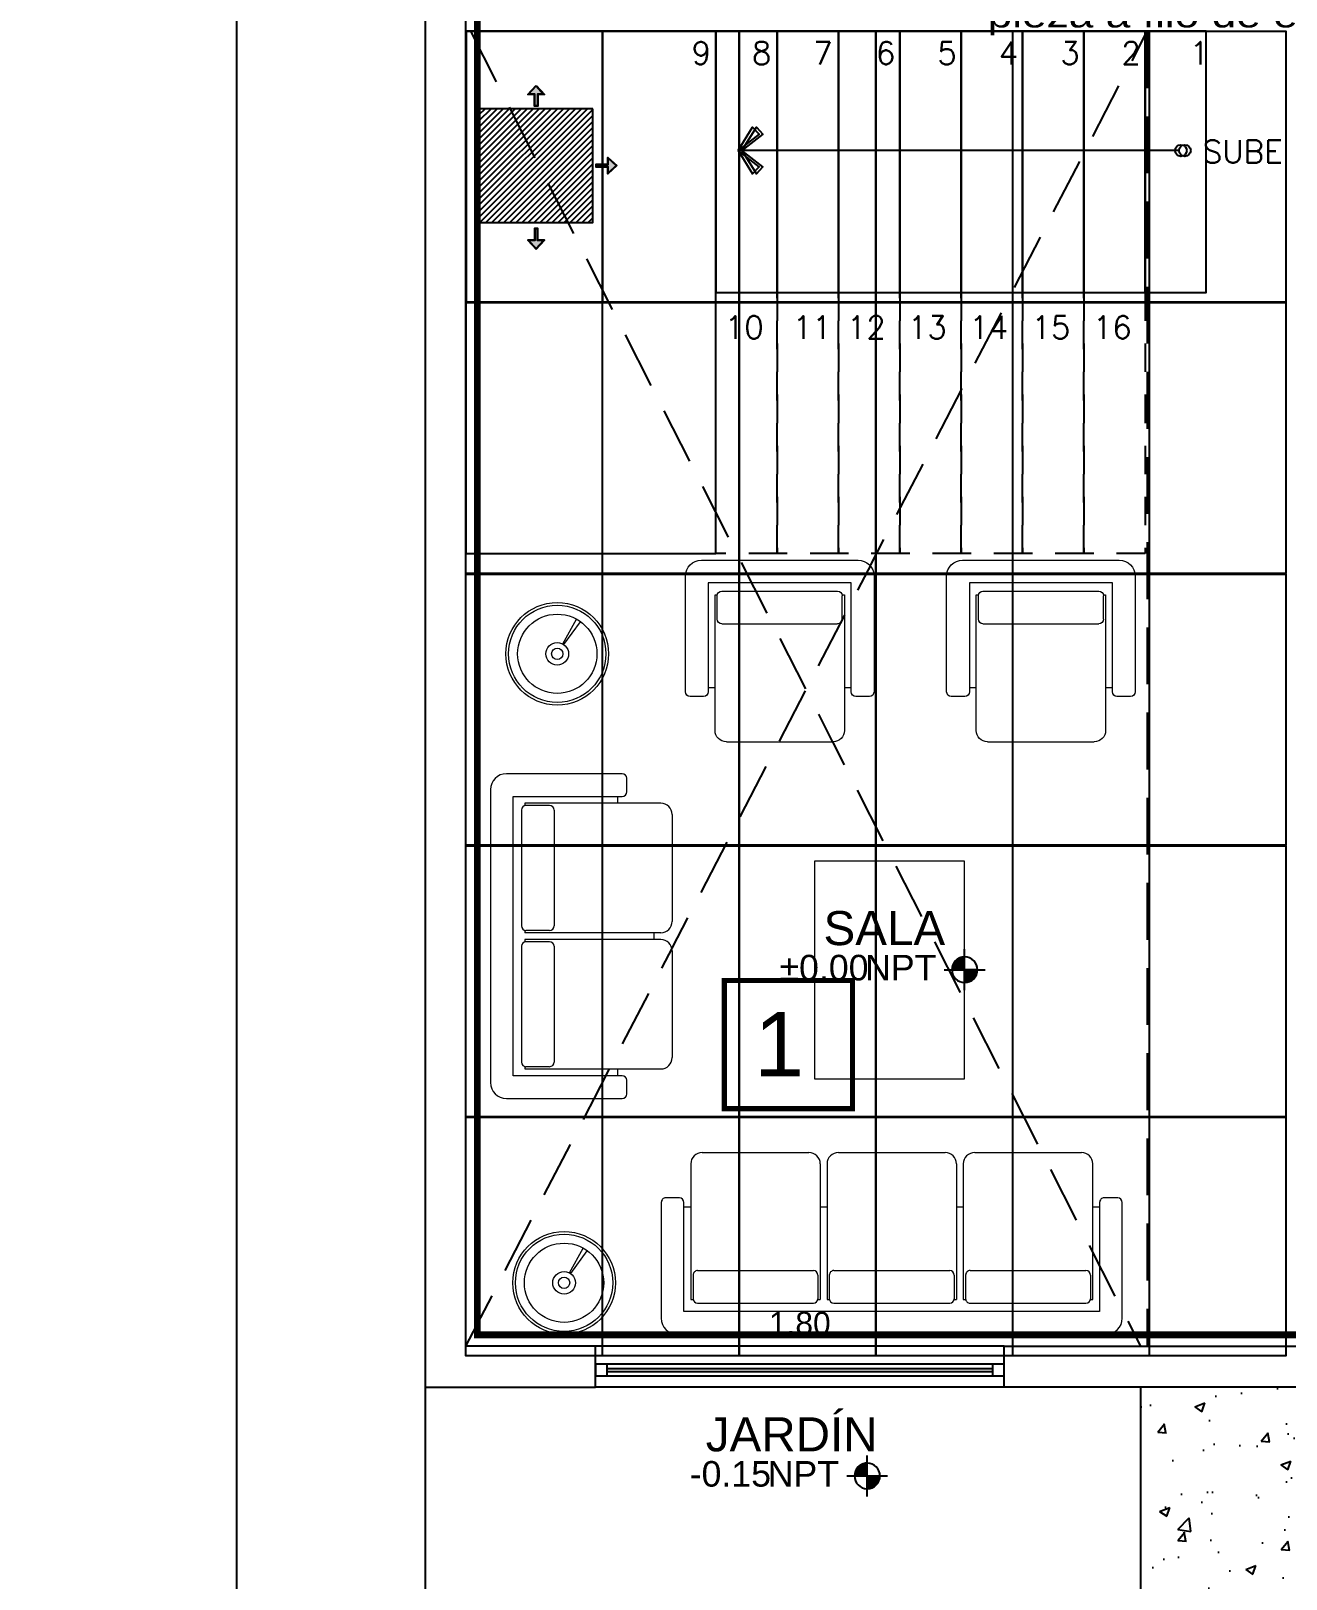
# Model space of a CAD drawing. Header units: metres. Extents: x 116 to 542, y -164 to 56.
# Drawn here: x 487.62 to 493.15, y -93.56 to -86.74 of the extents above; entities that cross this region are included whole.
import ezdxf
from ezdxf.enums import TextEntityAlignment as Align

# ---------------------------------------------------------------- set-up
doc = ezdxf.new("R2010")
doc.units = ezdxf.units.M
doc.set_wipeout_variables(frame=1)
doc.header["$PDMODE"] = 35
for name, pattern in [('AR-169$0$DASHED2', [0.375, 0.25, -0.125]), ('DASHED2', [0.375, 0.25, -0.125]), ('HIDDEN2', [0.1875, 0.125, -0.0625])]:
    doc.linetypes.add(name, pattern=pattern)
for name, color, linetype in [('A-ACABADOS PISOS', 1, 'Continuous'), ('A-DESPIECE', 5, 'Continuous'), ('A-ESCALON', 1, 'Continuous'), ('A-EXTERIOR', 8, 'Continuous'), ('A-PISO', 30, 'Continuous'), ('A-PROY CERRAMIENTOS', 4, 'DASHED2'), ('A-TEXTOS', 7, 'Continuous'), ('A-TEXTOS 1', 8, 'Continuous'), ('A-ZOCLO', 30, 'Continuous'), ('AR-169$0$A-DIM-VANOS', 8, 'Continuous'), ('AR-169$0$A-ESCALON', 8, 'Continuous'), ('AR-169$0$A-EXTERIOR', 8, 'Continuous'), ('AR-169$0$A-MUROS', 8, 'Continuous'), ('AR-169$0$A-MUROS BAJOS', 8, 'Continuous'), ('AR-169$0$A-PROY CERRAMIENTOS', 8, 'AR-169$0$DASHED2'), ('AR-169$0$A-TEXTOS', 8, 'Continuous'), ('AR-169$0$A-TEXTOS 1', 8, 'Continuous'), ('AR-169$0$A-VENTANAS', 8, 'Continuous'), ('AR-169$0$Ar-Niveles', 8, 'Continuous'), ('AR-169$0$Ar-Texto', 7, 'Continuous')]:
    doc.layers.add(name, color=color, linetype=linetype)
doc.layers.add('AR-169$0$A-MUEBLES', color=8, linetype='Continuous', lineweight=0)
doc.layers.add('AR-169$0$Ar-Area', color=8, linetype='Continuous', plot=False)
doc.styles.add('AR-169$0$Anot_Arial', font='arial.ttf')
doc.styles.add('AR-169$0$oK', font='romans.shx', dxfattribs={"height": 0.18})
doc.styles.add('AR-169$0$Standard', font='arial.ttf')
doc.styles.add('oK', font='romans.shx', dxfattribs={"height": 0.12})
doc.styles.get("Standard").update_dxf_attribs({"font": 'arial.ttf'})
doc.dimstyles.new('AR-169$0$VANOS', dxfattribs={"dimtxt": 0.1, "dimasz": 0.05, "dimexe": 0, "dimexo": 0, "dimgap": 0.03, "dimtad": 0, "dimtih": 1, "dimtoh": 1, "dimzin": 0, "dimdsep": 46, "dimtxsty": 'AR-169$0$Standard', "dimblk": 'AR-169$0$_Dot', "dimcen": 0.09, "dimse1": 1, "dimse2": 1, "dimsd1": 1, "dimsd2": 1, "dimclrd": 256, "dimclre": 256, "dimclrt": 256, "dimazin": 0, "dimtfac": 1, "dimtix": 1, "dimtofl": 0, "dimtmove": 2, "dimatfit": 3, "dimldrblk": 'AR-169$0$COTA', "dimfxl": 0, "dimtolj": 1, "dimtzin": 0, "dimlwd": 18, "dimarcsym": 0})
pattern_1 = [(0, (-2.923953, -1.1144057), (0, 0.0025), [])]

# ---------------------------------------------------------------- blocks, each defined once
blk = doc.blocks.new('AR-169$0$sofá triple 156')
blk.add_wipeout([(310.3069, 10.4448), (310.3772, 10.4461), (310.3837, 10.4505), (310.389, 10.4599), (310.3896, 10.4846), (310.4196, 10.4846), (310.4196, 10.2946), (310.4222, 10.2787), (310.4292, 10.2652), (310.4454, 10.2508), (310.4616, 10.2453), (310.4715, 10.2446), (310.9465, 10.2451), (310.9651, 10.2516), (310.9811, 10.2667), (310.9881, 10.2826), (310.9896, 10.3035), (310.9896, 10.4846), (311.0196, 10.4846), (311.0196, 10.2946), (311.0224, 10.278), (311.0289, 10.2655), (311.0393, 10.2548), (311.0586, 10.2458), (311.0696, 10.2446), (311.5467, 10.2451), (311.5692, 10.2543), (311.5831, 10.2699), (311.5895, 10.2915), (311.5896, 10.4846), (311.6196, 10.4846), (311.6196, 10.2946), (311.6222, 10.2787), (311.6342, 10.2593), (311.6536, 10.2472), (311.6741, 10.2446), (312.1463, 10.2451), (312.1679, 10.2534), (312.1825, 10.269), (312.1896, 10.2946), (312.1896, 10.4846), (312.2158, 10.4846), (312.2196, 10.4846), (312.2188, 10.4645), (312.2204, 10.4589), (312.2232, 10.4532), (312.2269, 10.4492), (312.2321, 10.4461), (312.2396, 10.4446), (312.3024, 10.4448), (312.3108, 10.4481), (312.3153, 10.4522), (312.3181, 10.4571), (312.3196, 10.4646), (312.3196, 10.9746), (312.3163, 10.9958), (312.3035, 11.0193), (312.2824, 11.0364), (312.2548, 11.0444), (310.3682, 11.0446), (310.3413, 11.0422), (310.3157, 11.0291), (310.2982, 11.0082), (310.2896, 10.9746), (310.2896, 10.6585), (310.2896, 10.4646), (310.2918, 10.4554), (310.2973, 10.4488), (310.302, 10.4461)]).dxf.layer = 'AR-169$0$A-MUEBLES'
at = {"layer": 'AR-169$0$A-MUEBLES'}
for p, q in [((312.2496, 11.0446), (310.3596, 11.0446)), ((310.2896, 10.9746), (310.2896, 10.4646)), ((310.3896, 10.4646), (310.3896, 10.9446)), ((310.3896, 10.9446), (312.2196, 10.9446)), ((310.9596, 10.9083), (310.4496, 10.9083)), ((311.5596, 10.9083), (311.0496, 10.9083)), ((312.1596, 10.9083), (311.6496, 10.9083)), ((312.2196, 10.9446), (312.2196, 10.4646)), ((312.3196, 10.4646), (312.3196, 10.9746)), ((310.4196, 10.8925), (310.4196, 10.2946)), ((310.43, 10.8925), (310.4196, 10.8925)), ((310.4296, 10.7846), (310.4296, 10.8883)), ((310.9896, 10.8925), (310.9792, 10.8925)), ((310.9796, 10.7846), (310.9796, 10.8883)), ((310.9896, 10.2946), (310.9896, 10.8925)), ((311.0196, 10.2946), (311.0196, 10.8925)), ((311.03, 10.8925), (311.0196, 10.8925)), ((311.0296, 10.7846), (311.0296, 10.8883)), ((311.5896, 10.8925), (311.5796, 10.8925)), ((311.5796, 10.7846), (311.5796, 10.8883)), ((311.5896, 10.2946), (311.5896, 10.8925)), ((311.6196, 10.2946), (311.6196, 10.8925)), ((311.63, 10.8925), (311.6196, 10.8925)), ((311.6296, 10.7846), (311.6296, 10.8883)), ((312.1896, 10.8925), (312.1796, 10.8925)), ((312.1796, 10.7846), (312.1796, 10.8883)), ((312.1896, 10.2946), (312.1896, 10.8925)), ((310.9596, 10.7646), (310.4496, 10.7646)), ((311.5596, 10.7646), (311.0496, 10.7646)), ((312.1596, 10.7646), (311.6496, 10.7646)), ((310.3096, 10.4446), (310.3696, 10.4446)), ((310.4196, 10.4846), (310.3896, 10.4846)), ((311.0196, 10.4846), (310.9896, 10.4846)), ((311.6196, 10.4846), (311.5896, 10.4846)), ((312.2196, 10.4846), (312.1896, 10.4846)), ((312.2396, 10.4446), (312.2996, 10.4446)), ((310.9396, 10.2446), (310.4696, 10.2446)), ((311.5396, 10.2446), (311.0696, 10.2446)), ((312.1396, 10.2446), (311.6696, 10.2446))]:
    blk.add_line(p, q, dxfattribs=at)
for centre, radius, start, end in [((310.3596, 10.9746), 0.07, 90, 180), ((312.2496, 10.9746), 0.07, 0, 90), ((310.4496, 10.8883), 0.02, 90, 180), ((310.9596, 10.8883), 0.02, 360, 90), ((311.0496, 10.8883), 0.02, 90, 180), ((311.5596, 10.8883), 0.02, 0, 90), ((311.6496, 10.8883), 0.02, 90, 180), ((312.1596, 10.8883), 0.02, 0, 90), ((310.4496, 10.7846), 0.02, 180, 270), ((310.9596, 10.7846), 0.02, 270, 0), ((311.0496, 10.7846), 0.02, 180, 270), ((311.5596, 10.7846), 0.02, 270, 0), ((311.6496, 10.7846), 0.02, 180, 270), ((312.1596, 10.7846), 0.02, 270, 0), ((310.3096, 10.4646), 0.02, 180, 270), ((310.3696, 10.4646), 0.02, 270, 0), ((312.2396, 10.4646), 0.02, 180, 270), ((312.2996, 10.4646), 0.02, 270, 0), ((310.4696, 10.2946), 0.05, 180, 270), ((310.9396, 10.2946), 0.05, 270, 0), ((311.0696, 10.2946), 0.05, 180, 270), ((311.5396, 10.2946), 0.05, 270, 0), ((311.6696, 10.2946), 0.05, 180, 270), ((312.1396, 10.2946), 0.05, 270, 0)]:
    blk.add_arc(centre, radius, start, end, dxfattribs=at)
blk = doc.blocks.new('AR-169$0$sofá individual 156')
blk.add_wipeout([(310.374, 9.0347), (310.3096, 9.0342), (310.3026, 9.0355), (310.2968, 9.0389), (310.2928, 9.0434), (310.2902, 9.0493), (310.2896, 9.0557), (310.2896, 9.5642), (310.2906, 9.576), (310.2958, 9.593), (310.3045, 9.6074), (310.3152, 9.6183), (310.3337, 9.6293), (310.3557, 9.6341), (310.3943, 9.6342), (311.0525, 9.6342), (311.0669, 9.6321), (311.0848, 9.6247), (311.1004, 9.6124), (311.1109, 9.598), (311.1181, 9.5784), (311.1196, 9.5594), (311.1194, 9.0513), (311.1164, 9.0433), (311.1108, 9.0377), (311.1056, 9.0352), (311.0996, 9.0342), (311.0396, 9.0342), (311.0354, 9.0347), (311.0305, 9.0364), (311.0271, 9.0387), (311.0242, 9.0415), (311.0217, 9.0453), (311.0202, 9.0495), (311.0196, 9.0542), (311.0196, 9.0742), (310.9896, 9.0742), (310.9895, 8.8808), (310.9856, 8.8647), (310.978, 8.8522), (310.9691, 8.8439), (310.9524, 8.8359), (310.9396, 8.8342), (310.4696, 8.8342), (310.4567, 8.8359), (310.4444, 8.841), (310.4355, 8.8477), (310.4287, 8.8554), (310.4218, 8.8697), (310.4196, 8.8842), (310.4196, 9.0742), (310.3896, 9.0742), (310.3896, 9.0542), (310.3881, 9.0467), (310.3836, 9.04), (310.3801, 9.0372)]).dxf.layer = 'AR-169$0$A-MUEBLES'
at = {"layer": 'AR-169$0$A-MUEBLES'}
for p, q in [((311.0496, 9.6342), (310.3596, 9.6342)), ((310.2896, 9.5642), (310.2896, 9.0542)), ((311.1196, 9.0542), (311.1196, 9.5642)), ((310.3896, 9.0542), (310.3896, 9.5342)), ((310.3896, 9.5342), (311.0196, 9.5342)), ((310.4196, 9.4821), (310.4196, 8.8842)), ((310.43, 9.4821), (310.4196, 9.4821)), ((310.4296, 9.3742), (310.4296, 9.4779)), ((310.9596, 9.4979), (310.4496, 9.4979)), ((310.9896, 9.4821), (310.9792, 9.4821)), ((310.9796, 9.3742), (310.9796, 9.4779)), ((310.9896, 8.8842), (310.9896, 9.4821)), ((311.0196, 9.5342), (311.0196, 9.0542)), ((310.9596, 9.3542), (310.4496, 9.3542)), ((310.4196, 9.0742), (310.3896, 9.0742)), ((311.0196, 9.0742), (310.9896, 9.0742)), ((311.0196, 9.0742), (310.9896, 9.0742)), ((310.3096, 9.0342), (310.3696, 9.0342)), ((311.0396, 9.0342), (311.0996, 9.0342)), ((310.9396, 8.8342), (310.4696, 8.8342))]:
    blk.add_line(p, q, dxfattribs=at)
for centre, radius, start, end in [((310.3596, 9.5642), 0.07, 90, 180), ((311.0496, 9.5642), 0.07, 0, 90), ((310.4496, 9.4779), 0.02, 90, 180), ((310.9596, 9.4779), 0.02, 360, 90), ((310.4496, 9.3742), 0.02, 180, 270), ((310.9596, 9.3742), 0.02, 270, 0), ((310.3096, 9.0542), 0.02, 180, 270), ((310.3696, 9.0542), 0.02, 270, 0), ((311.0396, 9.0542), 0.02, 180, 270), ((311.0996, 9.0542), 0.02, 270, 0), ((310.4696, 8.8842), 0.05, 180, 270), ((310.9396, 8.8842), 0.05, 270, 0)]:
    blk.add_arc(centre, radius, start, end, dxfattribs=at)
blk = doc.blocks.new('AR-169$0$Lámpara Piso 1')
at = {"layer": 'AR-169$0$A-MUEBLES'}
for p, q in [((4242.8412, 1717.1998), (4242.8109, 1717.3207)), ((4242.8471, 1717.2009), (4242.8316, 1717.3245))]:
    blk.add_line(p, q, dxfattribs=at)
for radius in [0.2259, 0.2141, 0.1745, 0.0498, 0.0249]:
    blk.add_circle((4242.8532, 1717.1514), radius, dxfattribs=at)
blk = doc.blocks.new('AR-169$0$Sofá doble 1')
blk.add_wipeout([(344.2495, 40.0123), (344.3095, 40.0123), (344.3143, 40.0129), (344.3212, 40.0161), (344.326, 40.021), (344.3292, 40.0288), (344.3295, 40.0523), (344.3595, 40.0523), (344.3595, 39.8623), (344.3608, 39.8512), (344.3651, 39.8392), (344.3742, 39.8269), (344.387, 39.8176), (344.4015, 39.8129), (344.4095, 39.8123), (344.8832, 39.8124), (344.8979, 39.8158), (344.9124, 39.8247), (344.9232, 39.8379), (344.9278, 39.8492), (344.9294, 39.8589), (344.9294, 39.8923), (344.9595, 39.8923), (344.9595, 39.8623), (344.9612, 39.8495), (344.9654, 39.8388), (344.9742, 39.8269), (344.9835, 39.8196), (344.9932, 39.815), (345.0048, 39.8125), (345.4795, 39.8123), (345.4929, 39.8141), (345.5031, 39.8182), (345.5136, 39.8257), (345.5213, 39.8348), (345.5272, 39.8474), (345.5295, 39.8623), (345.5295, 40.0523), (345.5595, 40.0523), (345.5595, 40.0384), (345.5597, 40.0296), (345.5619, 40.0229), (345.5662, 40.0174), (345.5725, 40.0136), (345.5795, 40.0123), (345.6412, 40.0124), (345.648, 40.0142), (345.6537, 40.0182), (345.6585, 40.026), (345.6595, 40.0323), (345.6595, 40.5423), (345.6567, 40.5619), (345.6472, 40.582), (345.639, 40.5918), (345.6274, 40.6012), (345.6124, 40.6084), (345.5895, 40.6123), (344.2995, 40.6123), (344.2827, 40.6103), (344.2666, 40.6041), (344.25, 40.5918), (344.2368, 40.5734), (344.2308, 40.5554), (344.2295, 40.5423), (344.2295, 40.0323), (344.2334, 40.0204), (344.2354, 40.0182), (344.2411, 40.0142), (344.2457, 40.0127)]).dxf.layer = 'AR-169$0$A-MUEBLES'
at = {"layer": 'AR-169$0$A-MUEBLES'}
for p, q in [((345.5895, 40.6123), (344.2995, 40.6123)), ((344.2295, 40.5423), (344.2295, 40.0323)), ((344.3295, 40.0323), (344.3295, 40.5123)), ((344.3295, 40.5123), (345.5595, 40.5123)), ((345.5595, 40.5123), (345.5595, 40.0323)), ((345.6595, 40.0323), (345.6595, 40.5423)), ((344.3595, 40.4602), (344.3595, 39.8623)), ((344.37, 40.4602), (344.3595, 40.4602)), ((344.3695, 40.3523), (344.3695, 40.456)), ((344.8995, 40.476), (344.3895, 40.476)), ((344.9295, 40.4602), (344.9191, 40.4602)), ((344.9195, 40.3523), (344.9195, 40.456)), ((344.9295, 39.8623), (344.9295, 40.4602)), ((344.9595, 39.8623), (344.9595, 40.4602)), ((344.97, 40.4602), (344.9595, 40.4602)), ((344.9695, 40.3523), (344.9695, 40.456)), ((345.4995, 40.476), (344.9895, 40.476)), ((345.5295, 40.4602), (345.5195, 40.4602)), ((345.5195, 40.3523), (345.5195, 40.456)), ((345.5295, 39.8623), (345.5295, 40.4602)), ((344.8995, 40.3323), (344.3895, 40.3323)), ((345.4995, 40.3323), (344.9895, 40.3323)), ((344.3595, 40.0523), (344.3295, 40.0523)), ((345.5595, 40.0523), (345.5295, 40.0523)), ((344.2495, 40.0123), (344.3095, 40.0123)), ((345.5795, 40.0123), (345.6395, 40.0123)), ((344.9495, 39.8923), (344.9295, 39.8923)), ((344.9595, 39.8923), (344.9395, 39.8923)), ((344.8795, 39.8123), (344.4095, 39.8123)), ((345.4795, 39.8123), (345.0095, 39.8123))]:
    blk.add_line(p, q, dxfattribs=at)
for centre, radius, start, end in [((344.2995, 40.5423), 0.07, 90, 180), ((345.5895, 40.5423), 0.07, 0, 90), ((344.3895, 40.456), 0.02, 90, 180), ((344.8995, 40.456), 0.02, 360, 90), ((344.9895, 40.456), 0.02, 90, 180), ((345.4995, 40.456), 0.02, 0, 90), ((344.3895, 40.3523), 0.02, 180, 270), ((344.8995, 40.3523), 0.02, 270, 0), ((344.9895, 40.3523), 0.02, 180, 270), ((345.4995, 40.3523), 0.02, 270, 0), ((344.2495, 40.0323), 0.02, 180, 270), ((344.3095, 40.0323), 0.02, 270, 0), ((345.5795, 40.0323), 0.02, 180, 270), ((345.6395, 40.0323), 0.02, 270, 0), ((344.4095, 39.8623), 0.05, 180, 270), ((344.8795, 39.8623), 0.05, 270, 0), ((345.0095, 39.8623), 0.05, 180, 270), ((345.4795, 39.8623), 0.05, 270, 0)]:
    blk.add_arc(centre, radius, start, end, dxfattribs=at)
blk = doc.blocks.new('*U103')
at = {"color": 0}
for points in [[(0, -0.02), (1.384, -0.02), (1.384, 0.02), (0, 0.02)], [(0, -0.02), (0.04, -0.02), (0.04, 0.02), (0, 0.02)], [(1.384, 0.02), (1.344, 0.02), (1.344, -0.02), (1.384, -0.02)]]:
    blk.add_lwpolyline(points, close=True, dxfattribs=at)
at = {"color": 8}
for points in [[(0.04, 0.005), (1.344, 0.005)], [(0.04, -0.005), (1.344, -0.005)]]:
    blk.add_lwpolyline(points, dxfattribs=at)
at = {"style": 'AR-169$0$Anot_Arial', "flags": 1}
for tag, p in [('ESPACIO', (0.1591, 0.4028)), ('TIPO', (0.1591, 0.3233)), ('NUMERO', (0.1591, 0.2487)), ('MATERIAL', (0.1591, 0.1668))]:
    blk.add_attdef(tag, p, '', height=0.0625, dxfattribs=at)
blk = doc.blocks.new('*U71')
at = {"layer": 'AR-169$0$Ar-Niveles'}
h = blk.add_hatch(dxfattribs=at)
h.set_pattern_fill('_USER', color=256, scale=0.0025, style=0, pattern_type=0)
h.set_pattern_definition(pattern_1)
h.paths.add_polyline_path([(-2.549, -0.364), (-2.549, -0.739), (-2.174, -0.739, 0.414214)])
h = blk.add_hatch(dxfattribs=at)
h.set_pattern_fill('_USER', color=256, scale=0.0025, style=0, pattern_type=0)
h.set_pattern_definition(pattern_1)
h.paths.add_polyline_path([(-2.549, -0.364), (-2.549, -0.739), (-2.174, -0.739, 0.414214)])
h = blk.add_hatch(dxfattribs=at)
h.set_pattern_fill('_USER', color=256, scale=0.0025, style=0, pattern_type=0)
h.set_pattern_definition([(0, (-2.923953, -1.1144057), (0, 0.0025), [])])
h.paths.add_polyline_path([(-2.549, -0.739), (-2.924, -0.739, 0.414214), (-2.549, -1.114)])
for p, q in [((-2.549, -1.339), (-2.549, -0.139)), ((-1.949, -0.739), (-3.149, -0.739))]:
    blk.add_line(p, q, dxfattribs=at)
blk.add_circle((-2.549, -0.739), 0.375, dxfattribs=at)
at = {"layer": 'AR-169$0$Ar-Area', "style": 'AR-169$0$Anot_Arial', "flags": 1}
blk.add_attdef('ESP_AREA', text='', height=0.75, dxfattribs=at).set_placement((0, -2.5), align=Align.BOTTOM_CENTER)
at = {"layer": 'AR-169$0$Ar-Niveles', "style": 'AR-169$0$Anot_Arial'}
for tag, p in [('NIV_TIPO', (-1.78, -1.052)), ('VAL_NIV', (0.283, -1.052))]:
    blk.add_attdef(tag, p, '', height=0.75, dxfattribs=at)
at = {"layer": 'AR-169$0$Ar-Texto', "style": 'AR-169$0$Anot_Arial'}
for tag, p in [('ID_ESP01', (0, 1.5)), ('ID_ESP02', (0, 0))]:
    blk.add_attdef(tag, text='', height=1, dxfattribs=at).set_placement(p, align=Align.BOTTOM_CENTER)
blk = doc.blocks.new('AR-169$0$FLCH')
for points in [[(0, 1.95), (-0.1022, 1.8866), (-0.0718, 1.8576), (0, 1.95)], [(0, 1.95), (0.1022, 1.8866), (0.0718, 1.8576), (0, 1.95)], [(0, 0.0256), (0, 1.95)]]:
    blk.add_lwpolyline(points)
blk.add_circle((0, 0), 0.0256)
blk = doc.blocks.new('*D534')
at = {"layer": 'Defpoints', "color": 0, "transparency": 16777216}
for p in [(490.1087, -92.4299), (490.1087, -92.5304), (491.9087, -92.5304)]:
    blk.add_point(p, dxfattribs=at)
at = {"layer": 'AR-169$0$A-DIM-VANOS', "transparency": 16777216, "insert": (491.0087, -92.4299), "char_height": 0.1, "attachment_point": 5, "style": 'AR-169$0$Standard'}
blk.add_mtext('\\A1;1.80', dxfattribs=at)
blk = doc.blocks.new('AR-169$0$_Dot')
at = {"color": 0, "linetype": 'ByBlock', "lineweight": -2}
blk.add_line((-0.5, 0), (-1, 0), dxfattribs=at)
at = {"color": 0, "linetype": 'ByBlock', "const_width": 0.5}
blk.add_lwpolyline([(-0.25, 0, 1), (0.25, 0, 1)], format="xyb", close=True, dxfattribs=at)
blk = doc.blocks.new('AR-169$0$COTA')
blk.add_line((-2.93, 0), (0, 0))
blk.add_lwpolyline([(-1.41, 0), (-1.41, -0.35), (0, -0.35), (0, 0)], close=True)
blk.add_solid([(-1.41, 0), (-1.41, -0.35), (0, 0), (0, -0.35)])
blk = doc.blocks.new('FLCH')
for points in [[(0, 1.95), (-0.1022, 1.8866), (-0.0718, 1.8576), (0, 1.95)], [(0, 1.95), (0.1022, 1.8866), (0.0718, 1.8576), (0, 1.95)], [(0, 0.0256), (0, 1.95)]]:
    blk.add_lwpolyline(points)
blk.add_circle((0, 0), 0.0256)
blk = doc.blocks.new('r')
h = blk.add_hatch(color=5)
h.dxf.hatch_style = 1
h.paths.add_polyline_path([(1655.762, 468.449), (1655.668, 468.348), (1655.746, 468.348), (1655.746, 468.2), (1655.778, 468.2), (1655.778, 468.348), (1655.856, 468.348)])
at = {"color": 5}
for points in [[(1655.762, 468.456), (1655.658, 468.343), (1655.742, 468.343), (1655.742, 468.196), (1655.782, 468.196), (1655.782, 468.343), (1655.866, 468.343)], [(1655.762, 468.449), (1655.668, 468.348), (1655.746, 468.348), (1655.746, 468.2), (1655.778, 468.2), (1655.778, 468.348), (1655.856, 468.348)]]:
    blk.add_lwpolyline(points, close=True, dxfattribs=at)

msp = doc.modelspace()

# ---------------------------------------------------------------- hatches: boundary and pattern name
at = {"layer": 'A-DESPIECE'}
h = msp.add_hatch(dxfattribs=at)
h.set_pattern_fill('ANSI31', color=256, scale=0.150068)
h.set_pattern_definition([(45, (475.035841, -82.488898), (-0.013264287, 0.013264287), [])])
h.paths.add_polyline_path([(489.5976, -87.082), (489.5976, -87.5823), (490.0978, -87.5823), (490.0978, -87.082)])
at = {"layer": 'A-EXTERIOR', "transparency": 33554559}
h = msp.add_hatch(dxfattribs=at)
h.set_pattern_fill('AR-CONC', color=256, scale=0.0025)
h.paths.add_polyline_path([(498.8587, -92.7104), (497.7587, -92.7104), (492.5086, -92.7104), (492.5086, -98.7104), (498.8587, -98.7104)])
h.paths.add_polyline_path([(496.2411, -95.6828), (495.6763, -95.6828), (495.6763, -95.118), (496.2411, -95.118)], flags=16)
h.paths.add_polyline_path([(498.4887, -92.8391, -1), (498.6012, -92.8391, -1)], flags=16)
h.paths.add_polyline_path([(494.887, -93.0625, -1), (494.9995, -93.0625, -1)], flags=16)
h.paths.add_polyline_path([(494.552, -92.9767), (494.552, -92.9753), (494.5261, -92.9753), (494.5275, -92.9767)], flags=16)

# ---------------------------------------------------------------- linework, layer by layer
at = {"layer": 'A-ACABADOS PISOS', "const_width": 0.0226}
msp.add_lwpolyline([(491.2411, -91.4844), (490.6763, -91.4844), (490.6763, -90.9196), (491.2411, -90.9196)], close=True, dxfattribs=at)
at = {"layer": 'A-DESPIECE'}
msp.add_lwpolyline([(490.0978, -87.082), (489.5976, -87.082), (489.5976, -87.5823), (490.0978, -87.5823)], close=True, dxfattribs=at)
at = {"layer": 'A-PISO'}
for points in [[(489.5387, -86.7404), (490.1387, -86.7404), (490.1387, -87.9324), (489.5387, -87.9324)], [(489.5407, -86.7394), (490.1407, -86.7394), (490.1407, -87.9334), (489.5407, -87.9334)], [(490.1407, -86.7404), (490.7407, -86.7404), (490.7407, -87.9324), (490.1407, -87.9324)], [(490.7427, -86.7404), (491.3427, -86.7404), (491.3427, -87.9324), (490.7427, -87.9324)], [(491.3447, -86.7404), (491.9447, -86.7404), (491.9447, -87.9324), (491.3447, -87.9324)], [(491.9467, -86.7404), (492.5467, -86.7404), (492.5467, -87.9324), (491.9467, -87.9324)], [(492.5487, -86.7404), (493.1487, -86.7404), (493.1487, -87.9324), (492.5487, -87.9324)], [(489.5387, -87.9344), (490.1387, -87.9344), (490.1387, -89.1284), (489.5387, -89.1284)], [(492.5487, -87.9344), (493.1487, -87.9344), (493.1487, -89.1284), (492.5487, -89.1284)], [(492.5487, -89.1304), (493.1487, -89.1304), (493.1487, -90.3244), (492.5487, -90.3244)], [(490.7427, -90.3264), (491.3427, -90.3264), (491.3427, -91.5204), (490.7427, -91.5204)], [(491.3447, -90.3264), (491.9447, -90.3264), (491.9447, -91.5204), (491.3447, -91.5204)], [(491.9467, -90.3264), (492.5467, -90.3264), (492.5467, -91.5204), (491.9467, -91.5204)], [(492.5487, -90.3264), (493.1487, -90.3264), (493.1487, -91.5204), (492.5487, -91.5204)], [(489.5387, -91.5224), (490.1387, -91.5224), (490.1387, -92.5724), (489.5387, -92.5724)], [(492.5487, -91.5224), (493.1487, -91.5224), (493.1487, -92.5724), (492.5487, -92.5724)], [(492.5086, -92.7104), (492.5086, -98.7104), (498.8587, -98.7104), (498.8587, -92.7104)]]:
    msp.add_lwpolyline(points, close=True, dxfattribs=at)
at = {"layer": 'A-PROY CERRAMIENTOS'}
msp.add_lwpolyline([(492.5387, -86.7404), (489.5387, -86.7404)], dxfattribs=at)
at = {"layer": 'A-PROY CERRAMIENTOS', "color": 8}
msp.add_lwpolyline([(492.5387, -86.7404), (492.5387, -92.5304)], dxfattribs=at)
at = {"layer": 'AR-169$0$A-ESCALON'}
for points in [[(490.9087, -86.7404), (490.6387, -86.7404), (490.6387, -87.8904), (490.9087, -87.8904)], [(491.1787, -86.7404), (490.9087, -86.7404), (490.9087, -87.8904), (491.1787, -87.8904)], [(491.4487, -86.7404), (491.1787, -86.7404), (491.1787, -87.8904), (491.4487, -87.8904)], [(491.7187, -86.7404), (491.4487, -86.7404), (491.4487, -87.8904), (491.7187, -87.8904)], [(491.9887, -86.7404), (491.7187, -86.7404), (491.7187, -87.8904), (491.9887, -87.8904)], [(492.2587, -86.7404), (491.9887, -86.7404), (491.9887, -87.8904), (492.2587, -87.8904)], [(492.5287, -86.7404), (492.2587, -86.7404), (492.2587, -87.8904), (492.5287, -87.8904)], [(492.7987, -86.7404), (492.5287, -86.7404), (492.5287, -87.8904), (492.7987, -87.8904)]]:
    msp.add_lwpolyline(points, close=True, dxfattribs=at)
at = {"layer": 'AR-169$0$A-EXTERIOR', "color": 8, "linetype": 'Continuous'}
msp.add_lwpolyline([(489.3587, -92.7104), (489.3587, -98.7104), (492.5187, -98.7104)], dxfattribs=at)
at = {"layer": 'AR-169$0$A-MUEBLES'}
msp.add_lwpolyline([(491.7339, -90.3946), (491.0728, -90.3946), (491.0728, -91.3537), (491.7339, -91.3537)], close=True, dxfattribs=at)
at = {"layer": 'AR-169$0$A-MUROS'}
msp.add_lwpolyline([(491.9087, -92.5304), (493.9087, -92.5304), (493.9087, -92.5304), (493.9087, -92.5304), (493.9087, -92.7104), (491.9087, -92.7104)], close=True, dxfattribs=at)
at = {"layer": 'AR-169$0$A-MUROS BAJOS', "linetype": 'Continuous'}
for points in [[(491.9087, -92.5304), (490.1087, -92.5304)], [(491.9087, -92.7104), (490.1087, -92.7104)]]:
    msp.add_lwpolyline(points, dxfattribs=at)

# ---------------------------------------------------------------- block references
at = {"layer": 'A-DESPIECE', "xscale": -0.3501593073130025, "yscale": 0.3501593073130025, "zscale": 0.3501593073130025}
msp.add_blockref('r', (1069.6281, -251.013), dxfattribs=at)
at = {"layer": 'A-DESPIECE', "yscale": 0.3501593073130025, "zscale": 0.3501593073130025}
for p, xscale, rotation in [((326.1687, -667.1125), -0.3501593073130025, 270), ((1069.6281, 76.3347), 0.3501593073130025, 180)]:
    msp.add_blockref('r', p, dxfattribs=dict(at, xscale=xscale, rotation=rotation))
at = {"layer": 'A-TEXTOS 1', "rotation": 90.00000000000001}
msp.add_blockref('FLCH', (492.6868, -87.2654), dxfattribs=at)
at = {"layer": 'AR-169$0$A-MUEBLES', "xscale": -1}
for p in [(801.6251, -98.7034), (802.775, -98.7034)]:
    msp.add_blockref('AR-169$0$sofá individual 156', p, dxfattribs=at)
at = {"layer": 'AR-169$0$A-MUEBLES', "linetype": 'ByBlock', "rotation": 316.9577187960642}
for p in [(-3782.9702, 1551.446), (-3782.9402, 1548.6764)]:
    msp.add_blockref('AR-169$0$Lámpara Piso 1', p, dxfattribs=at)
at = {"layer": 'AR-169$0$A-MUEBLES'}
for name, p, rotation in [('AR-169$0$Sofá doble 1', (530.259, -435.669), 90.00000000000001), ('AR-169$0$sofá triple 156', (802.7184, -81.4327), 180)]:
    msp.add_blockref(name, p, dxfattribs=dict(at, rotation=rotation))
at = {"layer": 'AR-169$0$A-TEXTOS'}
ref = msp.add_blockref('*U71', (491.3523, -90.7618), dxfattribs=dict(at, xscale=-0.15, yscale=0.15, zscale=0.15))
ref.add_attrib('ID_ESP02', 'SALA', dxfattribs={"layer": 'AR-169$0$Ar-Texto', "height": 0.15, "rotation": 0, "style": 'AR-169$0$Standard'}).set_placement((491.381, -90.8093), align=Align.BOTTOM_CENTER)
ref.add_attrib('NIV_TIPO', 'NPT', (491.2961, -90.9195), dxfattribs={"layer": 'AR-169$0$Ar-Niveles', "height": 0.1125, "style": 'AR-169$0$Anot_Arial'})
ref.add_attrib('VAL_NIV', '%%p0.00', (490.9193, -90.9195), dxfattribs={"layer": 'AR-169$0$Ar-Niveles', "height": 0.1125, "style": 'AR-169$0$Anot_Arial'})
ref = msp.add_blockref('*U71', (490.9233, -92.9908), dxfattribs=dict(at, xscale=-0.15, yscale=0.15, zscale=0.15))
ref.add_attrib('ID_ESP02', 'JARDÍN', dxfattribs={"layer": 'AR-169$0$Ar-Texto', "height": 0.15, "rotation": 0, "style": 'AR-169$0$Standard'}).set_placement((490.9731, -93.0383), align=Align.BOTTOM_CENTER)
ref.add_attrib('NIV_TIPO', 'NPT', (490.8672, -93.1486), dxfattribs={"layer": 'AR-169$0$Ar-Niveles', "height": 0.1125, "style": 'AR-169$0$Anot_Arial'})
ref.add_attrib('VAL_NIV', '-0.15', (490.524, -93.1486), dxfattribs={"layer": 'AR-169$0$Ar-Niveles', "height": 0.1125, "style": 'AR-169$0$Anot_Arial'})
at = {"layer": 'AR-169$0$A-TEXTOS 1', "rotation": 90.00000000000001}
msp.add_blockref('AR-169$0$FLCH', (492.7042, -87.2654), dxfattribs=at)
at = {"layer": 'AR-169$0$A-VENTANAS', "ltscale": 0.18, "xscale": 1.300600813040662, "yscale": 1.300600813040662, "zscale": 1.300600813040662}
msp.add_blockref('*U103', (490.1087, -92.6354), dxfattribs=at)

# ---------------------------------------------------------------- texts
at = {"layer": 'A-ACABADOS PISOS', "insert": (491.028, -91.0591), "char_height": 0.2824, "attachment_point": 3}
msp.add_mtext_dynamic_manual_height_columns('1', width=0.258238, gutter_width=0.8066, heights=[0], dxfattribs=at)
at = {"layer": 'A-TEXTOS', "color": 1, "width": 1.2}
msp.add_text('pieza a filo de escalera', height=0.116308, dxfattribs=at).set_placement((491.8357, -86.7234))
at = {"layer": 'A-TEXTOS 1', "style": 'oK'}
for s, p in [('9', (490.5325, -86.8861)), ('8', (490.7977, -86.8861)), ('7', (491.0677, -86.8861)), ('6', (491.3435, -86.8861)), ('5', (491.6146, -86.8861)), ('4', (491.8846, -86.8861)), ('3', (492.1556, -86.8861)), ('2', (492.4247, -86.8861)), ('1', (492.7253, -86.8861)), ('10', (490.6784, -88.0939)), ('11', (490.9776, -88.0939)), ('12', (491.2162, -88.0939)), ('13', (491.4848, -88.0939)), ('14', (491.7551, -88.0939)), ('15', (492.0291, -88.0939)), ('16', (492.2991, -88.0939))]:
    msp.add_text(s, height=0.1, dxfattribs=at).set_placement(p)
at = {"layer": 'AR-169$0$A-TEXTOS 1', "insert": (492.9589, -87.2703), "char_height": 0.1, "attachment_point": 5, "style": 'AR-169$0$oK'}
msp.add_mtext_dynamic_manual_height_columns('SUBE', width=0.442365, gutter_width=1, heights=[0], dxfattribs=at)

# ---------------------------------------------------------------- next in the draw order: linework, layer by layer
msp.add_circle((496.5529, -118.4388), 45.3176)
at = {"layer": 'A-ACABADOS PISOS'}
msp.add_lwpolyline([(488.53, -78.047), (509.8778, -78.047), (509.8778, -109.1029), (488.53, -109.1029)], close=True, dxfattribs=at)
at = {"layer": 'A-ESCALON', "color": 8, "linetype": 'HIDDEN2'}
for points in [[(490.9087, -89.0404), (490.6387, -89.0404), (490.6387, -87.8904), (490.9087, -87.8904)], [(491.1787, -89.0404), (490.9087, -89.0404), (490.9087, -87.8904), (491.1787, -87.8904)], [(491.4487, -89.0404), (491.1787, -89.0404), (491.1787, -87.8904), (491.4487, -87.8904)], [(491.7187, -89.0404), (491.4487, -89.0404), (491.4487, -87.8904), (491.7187, -87.8904)], [(491.9887, -89.0404), (491.7187, -89.0404), (491.7187, -87.8904), (491.9887, -87.8904)], [(492.2587, -89.0404), (491.9887, -89.0404), (491.9887, -87.8904), (492.2587, -87.8904)], [(492.5287, -89.0404), (492.2587, -89.0404), (492.2587, -87.8904), (492.5287, -87.8904)]]:
    msp.add_lwpolyline(points, close=True, dxfattribs=at)
at = {"layer": 'A-PISO'}
for points in [[(490.1407, -87.9344), (490.7407, -87.9344), (490.7407, -89.1284), (490.1407, -89.1284)], [(490.7427, -87.9344), (491.3427, -87.9344), (491.3427, -89.1284), (490.7427, -89.1284)], [(491.3447, -87.9344), (491.9447, -87.9344), (491.9447, -89.1284), (491.3447, -89.1284)], [(491.9467, -87.9344), (492.5467, -87.9344), (492.5467, -89.1284), (491.9467, -89.1284)], [(489.5387, -89.1304), (490.1387, -89.1304), (490.1387, -90.3244), (489.5387, -90.3244)], [(490.1407, -89.1304), (490.7407, -89.1304), (490.7407, -90.3244), (490.1407, -90.3244)], [(490.7427, -89.1304), (491.3427, -89.1304), (491.3427, -90.3244), (490.7427, -90.3244)], [(491.3447, -89.1304), (491.9447, -89.1304), (491.9447, -90.3244), (491.3447, -90.3244)], [(491.9467, -89.1304), (492.5467, -89.1304), (492.5467, -90.3244), (491.9467, -90.3244)], [(489.5387, -90.3264), (490.1387, -90.3264), (490.1387, -91.5204), (489.5387, -91.5204)], [(490.1407, -90.3264), (490.7407, -90.3264), (490.7407, -91.5204), (490.1407, -91.5204)], [(490.1407, -91.5224), (490.7407, -91.5224), (490.7407, -92.5724), (490.1407, -92.5724)], [(490.7427, -91.5224), (491.3427, -91.5224), (491.3427, -92.5724), (490.7427, -92.5724)], [(491.3447, -91.5224), (491.9447, -91.5224), (491.9447, -92.5724), (491.3447, -92.5724)], [(491.9467, -91.5224), (492.5467, -91.5224), (492.5467, -92.5724), (491.9467, -92.5724)]]:
    msp.add_lwpolyline(points, close=True, dxfattribs=at)
at = {"layer": 'A-PROY CERRAMIENTOS', "color": 8}
for points in [[(489.5387, -92.5304), (492.5387, -86.7404)], [(489.5587, -86.7404), (492.5087, -92.5304)]]:
    msp.add_lwpolyline(points, dxfattribs=at)
at = {"layer": 'A-ZOCLO', "const_width": 0.03}
msp.add_lwpolyline([(493.9087, -92.4804), (491.8087, -92.4804), (490.2087, -92.4804), (489.5887, -92.4804), (489.5887, -83.3104), (490.1087, -83.3104)], dxfattribs=at)
at = {"layer": 'AR-169$0$A-ESCALON'}
msp.add_lwpolyline([(490.6387, -86.7404), (489.5387, -86.7404), (489.5387, -89.0404), (490.6387, -89.0404)], close=True, dxfattribs=at)
at = {"layer": 'AR-169$0$A-MUROS'}
msp.add_lwpolyline([(489.3587, -83.0804), (489.3587, -92.7104), (490.1087, -92.7104), (490.1087, -92.5304), (489.5387, -92.5304), (489.5387, -83.2604), (490.1087, -83.2604), (490.1087, -83.0804)], close=True, dxfattribs=at)
at = {"layer": 'AR-169$0$A-PROY CERRAMIENTOS'}
msp.add_lwpolyline([(489.5587, -86.7404), (492.5087, -92.5304)], dxfattribs=at)

# ---------------------------------------------------------------- next in the draw order: dimensions: what is measured, and where the dimension line sits
at = {"layer": 'AR-169$0$A-DIM-VANOS'}
dim = msp.add_linear_dim(base=(490.1087, -92.4299), p1=(491.9087, -92.5304), p2=(490.1087, -92.5304), angle=180, dimstyle='AR-169$0$VANOS', dxfattribs=at)
dim.commit()
dim.dimension.update_dxf_attribs({"geometry": '*D534', "text_midpoint": (491.0087, -92.4299)})

doc.saveas('drawing.dxf')
